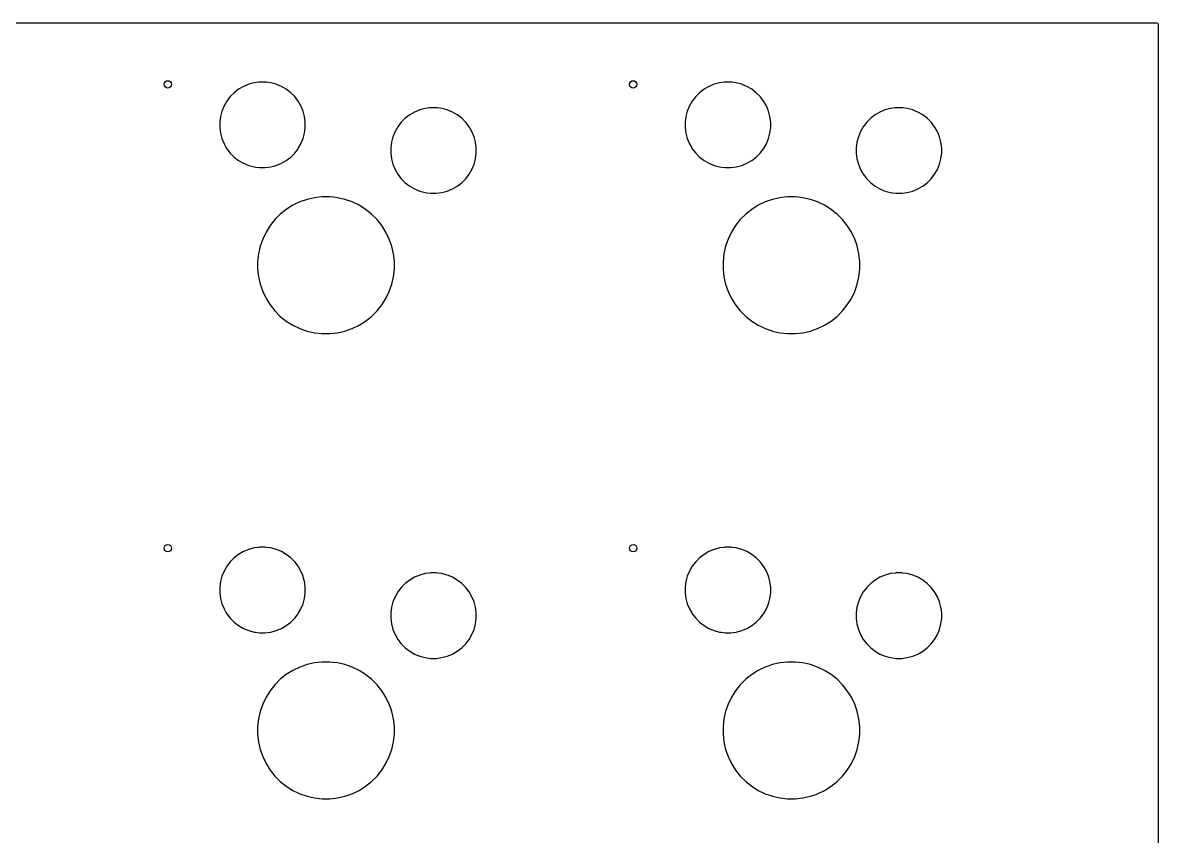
# Model space of a CAD drawing. Extents: x 56.4 to 146.8, y -127.5 to -60.9.
# Drawn here: x 100.28 to 146.76, y -94.19 to -60.86 of the extents above; entities that cross this region are included whole.
import ezdxf

# ---------------------------------------------------------------- set-up
doc = ezdxf.new("R2010")
doc.units = 0
doc.layers.add('BLACK', color=7, linetype='CONTINUOUS')

msp = doc.modelspace()

# ---------------------------------------------------------------- linework, layer by layer
at = {"layer": 'BLACK', "linetype": 'CONTINUOUS'}
for p, q in [((56.433969, -60.864969), (146.685969, -60.864969)), ((146.685969, -60.864969), (146.738295, -60.886643)), ((146.738295, -60.886643), (146.759969, -60.938969)), ((146.759969, -60.938969), (146.759969, -121.190969)), ((109.120357, -63.591357), (108.938303, -63.731054)), ((109.319081, -63.476624), (109.120357, -63.591357)), ((109.319083, -63.476623), (109.319081, -63.476624)), ((109.531084, -63.38881), (109.319083, -63.476623)), ((109.75273, -63.32942), (109.531084, -63.38881)), ((109.937293, -63.305122), (109.75273, -63.32942)), ((109.980235, -63.299469), (109.937293, -63.305122)), ((110.209703, -63.299469), (109.980235, -63.299469)), ((110.257119, -63.305711), (110.209703, -63.299469)), ((110.437207, -63.32942), (110.257119, -63.305711)), ((110.658853, -63.38881), (110.437206, -63.32942)), ((110.437206, -63.32942), (110.437207, -63.32942)), ((110.658854, -63.38881), (110.658853, -63.38881)), ((110.658856, -63.388811), (110.658854, -63.38881)), ((110.710294, -63.410117), (110.658856, -63.388811)), ((110.870854, -63.476623), (110.710294, -63.410117)), ((110.870856, -63.476624), (110.870854, -63.476623)), ((111.06958, -63.591357), (110.870856, -63.476624)), ((111.069582, -63.591358), (111.06958, -63.591357)), ((111.25163, -63.73105), (111.069581, -63.591358)), ((111.069581, -63.591358), (111.069582, -63.591358)), ((128.170357, -63.591357), (127.988303, -63.731054)), ((128.369081, -63.476624), (128.170357, -63.591357)), ((128.369083, -63.476623), (128.369081, -63.476624)), ((128.581084, -63.38881), (128.369083, -63.476623)), ((128.80273, -63.32942), (128.581084, -63.38881)), ((128.987293, -63.305122), (128.80273, -63.32942)), ((129.030235, -63.299469), (128.987293, -63.305122)), ((129.259703, -63.299469), (129.030235, -63.299469)), ((129.307119, -63.305711), (129.259703, -63.299469)), ((129.487207, -63.32942), (129.307119, -63.305711)), ((129.708853, -63.38881), (129.487206, -63.32942)), ((129.487206, -63.32942), (129.487207, -63.32942)), ((129.708854, -63.38881), (129.708853, -63.38881)), ((129.708856, -63.388811), (129.708854, -63.38881)), ((129.760294, -63.410117), (129.708856, -63.388811)), ((129.920854, -63.476623), (129.760294, -63.410117)), ((129.920856, -63.476624), (129.920854, -63.476623)), ((130.11958, -63.591357), (129.920856, -63.476624)), ((130.119582, -63.591358), (130.11958, -63.591357)), ((130.30163, -63.73105), (130.119581, -63.591358)), ((130.119581, -63.591358), (130.119582, -63.591358)), ((108.636357, -64.075357), (108.521624, -64.274081)), ((108.776054, -63.893303), (108.636357, -64.075357)), ((108.938303, -63.731054), (108.776054, -63.893303)), ((111.413888, -63.893308), (111.25163, -63.73105)), ((111.55358, -64.075357), (111.413888, -63.893308)), ((111.668313, -64.274081), (111.55358, -64.075357)), ((127.686357, -64.075357), (127.571624, -64.274081)), ((127.826054, -63.893303), (127.686357, -64.075357)), ((127.988303, -63.731054), (127.826054, -63.893303)), ((130.463888, -63.893308), (130.30163, -63.73105)), ((130.60358, -64.075357), (130.463888, -63.893308)), ((130.718313, -64.274081), (130.60358, -64.075357)), ((108.43381, -64.486084), (108.37442, -64.70773)), ((108.521623, -64.274083), (108.43381, -64.486084)), ((108.521624, -64.274081), (108.521623, -64.274083)), ((111.756127, -64.486082), (111.668313, -64.274081)), ((111.815517, -64.707731), (111.756127, -64.486082)), ((116.319081, -64.526624), (116.120357, -64.641357)), ((116.319083, -64.526623), (116.319081, -64.526624)), ((116.531084, -64.43881), (116.319083, -64.526623)), ((116.75273, -64.37942), (116.531084, -64.43881)), ((116.937293, -64.355122), (116.75273, -64.37942)), ((116.980235, -64.349469), (116.937293, -64.355122)), ((117.209703, -64.349469), (116.980235, -64.349469)), ((117.257119, -64.355711), (117.209703, -64.349469)), ((117.437207, -64.37942), (117.257119, -64.355711)), ((117.658853, -64.43881), (117.437206, -64.37942)), ((117.437206, -64.37942), (117.437207, -64.37942)), ((117.658854, -64.43881), (117.658853, -64.43881)), ((117.658856, -64.438811), (117.658854, -64.43881)), ((117.710294, -64.460117), (117.658856, -64.438811)), ((117.870854, -64.526623), (117.710294, -64.460117)), ((117.870856, -64.526624), (117.870854, -64.526623)), ((118.06958, -64.641357), (117.870856, -64.526624)), ((127.48381, -64.486084), (127.42442, -64.70773)), ((127.571623, -64.274083), (127.48381, -64.486084)), ((127.571624, -64.274081), (127.571623, -64.274083)), ((130.806127, -64.486082), (130.718313, -64.274081)), ((130.865517, -64.707731), (130.806127, -64.486082)), ((135.369081, -64.526624), (135.170357, -64.641357)), ((135.369083, -64.526623), (135.369081, -64.526624)), ((135.581084, -64.43881), (135.369083, -64.526623)), ((135.80273, -64.37942), (135.581084, -64.43881)), ((135.987293, -64.355122), (135.80273, -64.37942)), ((136.030235, -64.349469), (135.987293, -64.355122)), ((136.259703, -64.349469), (136.030235, -64.349469)), ((136.307119, -64.355711), (136.259703, -64.349469)), ((136.487207, -64.37942), (136.307119, -64.355711)), ((136.708853, -64.43881), (136.487206, -64.37942)), ((136.487206, -64.37942), (136.487207, -64.37942)), ((136.708854, -64.43881), (136.708853, -64.43881)), ((136.708856, -64.438811), (136.708854, -64.43881)), ((136.760294, -64.460117), (136.708856, -64.438811)), ((136.920854, -64.526623), (136.760294, -64.460117)), ((136.920856, -64.526624), (136.920854, -64.526623)), ((137.11958, -64.641357), (136.920856, -64.526624)), ((108.37442, -64.70773), (108.344469, -64.935236)), ((108.344469, -64.935236), (108.344469, -65.164701)), ((111.845469, -64.935235), (111.815517, -64.707731)), ((111.845469, -65.164703), (111.845469, -64.935235)), ((115.776054, -64.943303), (115.636357, -65.125357)), ((115.938303, -64.781054), (115.776054, -64.943303)), ((116.120357, -64.641357), (115.938303, -64.781054)), ((118.069582, -64.641358), (118.06958, -64.641357)), ((118.25163, -64.78105), (118.069581, -64.641358)), ((118.069581, -64.641358), (118.069582, -64.641358)), ((118.405816, -64.935236), (118.25163, -64.78105)), ((118.413888, -64.943308), (118.405816, -64.935236)), ((118.55358, -65.125357), (118.413888, -64.943308)), ((127.42442, -64.70773), (127.394469, -64.935236)), ((127.394469, -64.935236), (127.394469, -65.164701)), ((130.895469, -64.935235), (130.865517, -64.707731)), ((130.895469, -65.164703), (130.895469, -64.935235)), ((134.826054, -64.943303), (134.686357, -65.125357)), ((134.988303, -64.781054), (134.826054, -64.943303)), ((135.170357, -64.641357), (134.988303, -64.781054)), ((137.119582, -64.641358), (137.11958, -64.641357)), ((137.30163, -64.78105), (137.119581, -64.641358)), ((137.119581, -64.641358), (137.119582, -64.641358)), ((137.463888, -64.943308), (137.30163, -64.78105)), ((137.60358, -65.125357), (137.463888, -64.943308)), ((108.344469, -65.164701), (108.37442, -65.392207)), ((108.37442, -65.392207), (108.43381, -65.613853)), ((111.756127, -65.613856), (111.815517, -65.392207)), ((111.815517, -65.392207), (111.845469, -65.164703)), ((115.521623, -65.324083), (115.43381, -65.536084)), ((115.521624, -65.324081), (115.521623, -65.324083)), ((115.636357, -65.125357), (115.521624, -65.324081)), ((118.668313, -65.324081), (118.55358, -65.125357)), ((118.756127, -65.536082), (118.668313, -65.324081)), ((127.394469, -65.164701), (127.42442, -65.392207)), ((127.42442, -65.392207), (127.48381, -65.613853)), ((130.806127, -65.613856), (130.865517, -65.392207)), ((130.865517, -65.392207), (130.895469, -65.164703)), ((134.571623, -65.324083), (134.48381, -65.536084)), ((134.571624, -65.324081), (134.571623, -65.324083)), ((134.686357, -65.125357), (134.571624, -65.324081)), ((137.718313, -65.324081), (137.60358, -65.125357)), ((137.806127, -65.536082), (137.718313, -65.324081)), ((108.43381, -65.613853), (108.521623, -65.825854)), ((108.521623, -65.825854), (108.521624, -65.825856)), ((108.521624, -65.825856), (108.613642, -65.985235)), ((108.613642, -65.985235), (108.636358, -66.024581)), ((111.55358, -66.024581), (111.576296, -65.985236)), ((111.576296, -65.985236), (111.668313, -65.825857)), ((111.668313, -65.825857), (111.756127, -65.613856)), ((115.37442, -65.75773), (115.344469, -65.985236)), ((115.344469, -65.985236), (115.344469, -66.214701)), ((115.43381, -65.536084), (115.37442, -65.75773)), ((118.815517, -65.757731), (118.756127, -65.536082)), ((118.845469, -65.985235), (118.815517, -65.757731)), ((118.845469, -66.214703), (118.845469, -65.985235)), ((127.48381, -65.613853), (127.571623, -65.825854)), ((127.571623, -65.825854), (127.571624, -65.825856)), ((127.571624, -65.825856), (127.663642, -65.985235)), ((127.663642, -65.985235), (127.686358, -66.024581)), ((130.60358, -66.024581), (130.626296, -65.985236)), ((130.626296, -65.985236), (130.718313, -65.825857)), ((130.718313, -65.825857), (130.806127, -65.613856)), ((134.42442, -65.75773), (134.394469, -65.985236)), ((134.394469, -65.985236), (134.394469, -66.214701)), ((134.48381, -65.536084), (134.42442, -65.75773)), ((137.865517, -65.757731), (137.806127, -65.536082)), ((137.895469, -65.985235), (137.865517, -65.757731)), ((137.895469, -66.214703), (137.895469, -65.985235)), ((108.636358, -66.024581), (108.77605, -66.20663)), ((108.77605, -66.20663), (108.938308, -66.368888)), ((108.938308, -66.368888), (109.120357, -66.50858)), ((111.069581, -66.50858), (111.25163, -66.368888)), ((111.25163, -66.368888), (111.413888, -66.20663)), ((111.413888, -66.20663), (111.55358, -66.024581)), ((115.344469, -66.214701), (115.37442, -66.442207)), ((115.37442, -66.442207), (115.43381, -66.663853)), ((118.756127, -66.663856), (118.815517, -66.442207)), ((118.815517, -66.442207), (118.845469, -66.214703)), ((127.686358, -66.024581), (127.82605, -66.20663)), ((127.82605, -66.20663), (127.988308, -66.368888)), ((127.988308, -66.368888), (128.170357, -66.50858)), ((130.119581, -66.50858), (130.30163, -66.368888)), ((130.30163, -66.368888), (130.463888, -66.20663)), ((130.463888, -66.20663), (130.60358, -66.024581)), ((134.394469, -66.214701), (134.42442, -66.442207)), ((134.42442, -66.442207), (134.48381, -66.663853)), ((137.806127, -66.663856), (137.865517, -66.442207)), ((137.865517, -66.442207), (137.895469, -66.214703)), ((109.120357, -66.50858), (109.319081, -66.623313)), ((109.319081, -66.623313), (109.531082, -66.711127)), ((109.531082, -66.711127), (109.752731, -66.770517)), ((109.752731, -66.770517), (109.75273, -66.770517)), ((109.75273, -66.770517), (109.828565, -66.780501)), ((109.828565, -66.780501), (109.980235, -66.800469)), ((109.980235, -66.800469), (109.980237, -66.800469)), ((109.980237, -66.800469), (110.209701, -66.800469)), ((110.209701, -66.800469), (110.209703, -66.800469)), ((110.209703, -66.800469), (110.437207, -66.770517)), ((110.437207, -66.770517), (110.658856, -66.711127)), ((110.658856, -66.711127), (110.870857, -66.623313)), ((110.870857, -66.623313), (111.069581, -66.50858)), ((115.43381, -66.663853), (115.521623, -66.875854)), ((115.521623, -66.875854), (115.521624, -66.875856)), ((115.521624, -66.875856), (115.521625, -66.875857)), ((115.521625, -66.875857), (115.636358, -67.074581)), ((118.55358, -67.074581), (118.668313, -66.875857)), ((118.668313, -66.875857), (118.756127, -66.663856)), ((128.170357, -66.50858), (128.369081, -66.623313)), ((128.369081, -66.623313), (128.581082, -66.711127)), ((128.581082, -66.711127), (128.802731, -66.770517)), ((128.802731, -66.770517), (128.80273, -66.770517)), ((128.80273, -66.770517), (128.878565, -66.780501)), ((128.878565, -66.780501), (129.030235, -66.800469)), ((129.030235, -66.800469), (129.030237, -66.800469)), ((129.030237, -66.800469), (129.259701, -66.800469)), ((129.259701, -66.800469), (129.259703, -66.800469)), ((129.259703, -66.800469), (129.487207, -66.770517)), ((129.487207, -66.770517), (129.708856, -66.711127)), ((129.708856, -66.711127), (129.920857, -66.623313)), ((129.920857, -66.623313), (130.119581, -66.50858)), ((134.48381, -66.663853), (134.571623, -66.875854)), ((134.571623, -66.875854), (134.571624, -66.875856)), ((134.571624, -66.875856), (134.571625, -66.875857)), ((134.571625, -66.875857), (134.686358, -67.074581)), ((137.60358, -67.074581), (137.718313, -66.875857)), ((137.718313, -66.875857), (137.806127, -66.663856)), ((115.636358, -67.074581), (115.77605, -67.25663)), ((115.77605, -67.25663), (115.938308, -67.418888)), ((118.25163, -67.418888), (118.413888, -67.25663)), ((118.413888, -67.25663), (118.55358, -67.074581)), ((134.686358, -67.074581), (134.82605, -67.25663)), ((134.82605, -67.25663), (134.988308, -67.418888)), ((137.30163, -67.418888), (137.463888, -67.25663)), ((137.463888, -67.25663), (137.60358, -67.074581)), ((115.938308, -67.418888), (116.120357, -67.55858)), ((116.120357, -67.55858), (116.319081, -67.673313)), ((116.319081, -67.673313), (116.531082, -67.761127)), ((116.531082, -67.761127), (116.752731, -67.820517)), ((116.752731, -67.820517), (116.75273, -67.820517)), ((116.75273, -67.820517), (116.828565, -67.830501)), ((116.828565, -67.830501), (116.980235, -67.850469)), ((116.980235, -67.850469), (116.980237, -67.850469)), ((116.980237, -67.850469), (117.209701, -67.850469)), ((117.209701, -67.850469), (117.209703, -67.850469)), ((117.209703, -67.850469), (117.437207, -67.820517)), ((117.437207, -67.820517), (117.658856, -67.761127)), ((117.658856, -67.761127), (117.870857, -67.673313)), ((117.870857, -67.673313), (118.069581, -67.55858)), ((118.069581, -67.55858), (118.25163, -67.418888)), ((134.988308, -67.418888), (135.170357, -67.55858)), ((135.170357, -67.55858), (135.369081, -67.673313)), ((135.369081, -67.673313), (135.581082, -67.761127)), ((135.581082, -67.761127), (135.802731, -67.820517)), ((135.802731, -67.820517), (135.80273, -67.820517)), ((135.80273, -67.820517), (135.878565, -67.830501)), ((135.878565, -67.830501), (136.030235, -67.850469)), ((136.030235, -67.850469), (136.030237, -67.850469)), ((136.030237, -67.850469), (136.259701, -67.850469)), ((136.259701, -67.850469), (136.259703, -67.850469)), ((136.259703, -67.850469), (136.487207, -67.820517)), ((136.487207, -67.820517), (136.708856, -67.761127)), ((136.708856, -67.761127), (136.920857, -67.673313)), ((136.920857, -67.673313), (137.119581, -67.55858)), ((137.119581, -67.55858), (137.30163, -67.418888)), ((111.621581, -68.208563), (111.338181, -68.345042)), ((111.918455, -68.104684), (111.621581, -68.208563)), ((111.918477, -68.104677), (111.918455, -68.104684)), ((112.225124, -68.034687), (111.918477, -68.104677)), ((112.225125, -68.034687), (112.225124, -68.034687)), ((112.401959, -68.014763), (112.225125, -68.034687)), ((112.537696, -67.999469), (112.401959, -68.014763)), ((112.852242, -67.999469), (112.537696, -67.999469)), ((112.987979, -68.014763), (112.852242, -67.999469)), ((113.164813, -68.034687), (112.987979, -68.014763)), ((113.47146, -68.104677), (113.164813, -68.034687)), ((113.471482, -68.104684), (113.47146, -68.104677)), ((113.768356, -68.208563), (113.471482, -68.104684)), ((114.051756, -68.345042), (113.768356, -68.208563)), ((130.671581, -68.208563), (130.388181, -68.345042)), ((130.968455, -68.104684), (130.671581, -68.208563)), ((130.968477, -68.104677), (130.968455, -68.104684)), ((131.275124, -68.034687), (130.968477, -68.104677)), ((131.275125, -68.034687), (131.275124, -68.034687)), ((131.451959, -68.014763), (131.275125, -68.034687)), ((131.587696, -67.999469), (131.451959, -68.014763)), ((131.902242, -67.999469), (131.587696, -67.999469)), ((132.037979, -68.014763), (131.902242, -67.999469)), ((132.214813, -68.034687), (132.037979, -68.014763)), ((132.52146, -68.104677), (132.214813, -68.034687)), ((132.521482, -68.104684), (132.52146, -68.104677)), ((132.818356, -68.208563), (132.521482, -68.104684)), ((133.101756, -68.345042), (132.818356, -68.208563)), ((110.825925, -68.708507), (110.603507, -68.930925)), ((111.071845, -68.512392), (110.825925, -68.708507)), ((111.338181, -68.345042), (111.071845, -68.512392)), ((114.318092, -68.512392), (114.051756, -68.345042)), ((114.475418, -68.637856), (114.318092, -68.512392)), ((114.564013, -68.708508), (114.475418, -68.637856)), ((114.78643, -68.930925), (114.564013, -68.708508)), ((129.875925, -68.708507), (129.653507, -68.930925)), ((130.121845, -68.512392), (129.875925, -68.708507)), ((130.388181, -68.345042), (130.121845, -68.512392)), ((133.368092, -68.512392), (133.101756, -68.345042)), ((133.525418, -68.637856), (133.368092, -68.512392)), ((133.614013, -68.708508), (133.525418, -68.637856)), ((133.83643, -68.930925), (133.614013, -68.708508)), ((110.407392, -69.176845), (110.240042, -69.443181)), ((110.603507, -68.930925), (110.407392, -69.176845)), ((114.982546, -69.176846), (114.78643, -68.930925)), ((115.149895, -69.44318), (114.982546, -69.176846)), ((129.457392, -69.176845), (129.290042, -69.443181)), ((129.653507, -68.930925), (129.457392, -69.176845)), ((134.032546, -69.176846), (133.83643, -68.930925)), ((134.199895, -69.44318), (134.032546, -69.176846)), ((110.240042, -69.443181), (110.103563, -69.726581)), ((115.149895, -69.443181), (115.149895, -69.44318)), ((115.286374, -69.726581), (115.149895, -69.443181)), ((129.290042, -69.443181), (129.153563, -69.726581)), ((134.199895, -69.443181), (134.199895, -69.44318)), ((134.336374, -69.726581), (134.199895, -69.443181)), ((109.999677, -70.023477), (109.929687, -70.330124)), ((109.999684, -70.023455), (109.999677, -70.023477)), ((110.103563, -69.726581), (109.999684, -70.023455)), ((115.379756, -69.993457), (115.286374, -69.726581)), ((115.390258, -70.023469), (115.379756, -69.993457)), ((115.460251, -70.330129), (115.390258, -70.023469)), ((129.049677, -70.023477), (128.979687, -70.330124)), ((129.049684, -70.023455), (129.049677, -70.023477)), ((129.153563, -69.726581), (129.049684, -70.023455)), ((134.429756, -69.993457), (134.336374, -69.726581)), ((134.440258, -70.023469), (134.429756, -69.993457)), ((134.510251, -70.330129), (134.440258, -70.023469)), ((109.929687, -70.330125), (109.894469, -70.642699)), ((109.894469, -70.642699), (109.894469, -70.957238)), ((109.929687, -70.330124), (109.929687, -70.330125)), ((115.495469, -70.642696), (115.460251, -70.330129)), ((115.495469, -70.642699), (115.495469, -70.642696)), ((115.495469, -70.957242), (115.495469, -70.642699)), ((128.979687, -70.330125), (128.944469, -70.642699)), ((128.944469, -70.642699), (128.944469, -70.957238)), ((128.979687, -70.330124), (128.979687, -70.330125)), ((134.545469, -70.642696), (134.510251, -70.330129)), ((134.545469, -70.957242), (134.545469, -70.642696)), ((109.894469, -70.957238), (109.929687, -71.269812)), ((115.460251, -71.269809), (115.495469, -70.957242)), ((128.944469, -70.957238), (128.979687, -71.269812)), ((134.510251, -71.269809), (134.545469, -70.957242)), ((109.929687, -71.269812), (109.929687, -71.269813)), ((109.929687, -71.269813), (109.999677, -71.57646)), ((115.390258, -71.576469), (115.460251, -71.269809)), ((128.979687, -71.269812), (128.979687, -71.269813)), ((128.979687, -71.269813), (129.049677, -71.57646)), ((134.440258, -71.576469), (134.510251, -71.269809)), ((109.999677, -71.57646), (109.999684, -71.576482)), ((109.999684, -71.576482), (110.103563, -71.873356)), ((110.103563, -71.873356), (110.240042, -72.156756)), ((115.149895, -72.156758), (115.286371, -71.873363)), ((115.286371, -71.87336), (115.286374, -71.873356)), ((115.286371, -71.873363), (115.286371, -71.87336)), ((115.286374, -71.873356), (115.390253, -71.576482)), ((115.390253, -71.576482), (115.390258, -71.576469)), ((129.049677, -71.57646), (129.049684, -71.576482)), ((129.049684, -71.576482), (129.153563, -71.873356)), ((129.153563, -71.873356), (129.290042, -72.156756)), ((134.199895, -72.156758), (134.336371, -71.873363)), ((134.336371, -71.87336), (134.336374, -71.873356)), ((134.336371, -71.873363), (134.336371, -71.87336)), ((134.336374, -71.873356), (134.440253, -71.576482)), ((134.440253, -71.576482), (134.440258, -71.576469)), ((110.240042, -72.156756), (110.240043, -72.156758)), ((110.240043, -72.156758), (110.407392, -72.423092)), ((110.407392, -72.423092), (110.603508, -72.669013)), ((114.78643, -72.669013), (114.982546, -72.423092)), ((114.982546, -72.423092), (115.149895, -72.156758)), ((129.290042, -72.156756), (129.290043, -72.156758)), ((129.290043, -72.156758), (129.457392, -72.423092)), ((129.457392, -72.423092), (129.653508, -72.669013)), ((133.83643, -72.669013), (134.032546, -72.423092)), ((134.032546, -72.423092), (134.199895, -72.156758)), ((110.603508, -72.669013), (110.825925, -72.89143)), ((110.825925, -72.89143), (111.071846, -73.087546)), ((114.318092, -73.087546), (114.564013, -72.89143)), ((114.564013, -72.89143), (114.78643, -72.669013)), ((129.653508, -72.669013), (129.875925, -72.89143)), ((129.875925, -72.89143), (130.121846, -73.087546)), ((133.368092, -73.087546), (133.614013, -72.89143)), ((133.614013, -72.89143), (133.83643, -72.669013)), ((111.071846, -73.087546), (111.33818, -73.254895)), ((111.33818, -73.254895), (111.56867, -73.365893)), ((111.56867, -73.365893), (111.621581, -73.391374)), ((111.621581, -73.391374), (111.888457, -73.484756)), ((113.605178, -73.448471), (113.768356, -73.391374)), ((113.768356, -73.391374), (113.76836, -73.391371)), ((113.76836, -73.391371), (113.768363, -73.391371)), ((113.768363, -73.391371), (114.051758, -73.254895)), ((114.051758, -73.254895), (114.318092, -73.087546)), ((130.121846, -73.087546), (130.38818, -73.254895)), ((130.38818, -73.254895), (130.61867, -73.365893)), ((130.61867, -73.365893), (130.671581, -73.391374)), ((130.671581, -73.391374), (130.938457, -73.484756)), ((132.655178, -73.448471), (132.818356, -73.391374)), ((132.818356, -73.391374), (132.81836, -73.391371)), ((132.81836, -73.391371), (132.818363, -73.391371)), ((132.818363, -73.391371), (133.101758, -73.254895)), ((133.101758, -73.254895), (133.368092, -73.087546)), ((111.888457, -73.484756), (111.918469, -73.495258)), ((111.918469, -73.495258), (111.918475, -73.495259)), ((111.918475, -73.495259), (111.918477, -73.49526)), ((111.918477, -73.49526), (112.225124, -73.56525)), ((112.225124, -73.56525), (112.225125, -73.56525)), ((112.225125, -73.56525), (112.225129, -73.565251)), ((112.225129, -73.565251), (112.537696, -73.600469)), ((112.537696, -73.600469), (112.5377, -73.600469)), ((112.5377, -73.600469), (112.852238, -73.600469)), ((112.852238, -73.600469), (112.852242, -73.600469)), ((112.852242, -73.600469), (113.164809, -73.565251)), ((113.164809, -73.565251), (113.471469, -73.495258)), ((113.471469, -73.495258), (113.605178, -73.448471)), ((130.938457, -73.484756), (130.968469, -73.495258)), ((130.968469, -73.495258), (130.968475, -73.495259)), ((130.968475, -73.495259), (130.968477, -73.49526)), ((130.968477, -73.49526), (131.275124, -73.56525)), ((131.275124, -73.56525), (131.275125, -73.56525)), ((131.275125, -73.56525), (131.275129, -73.565251)), ((131.275129, -73.565251), (131.587696, -73.600469)), ((131.587696, -73.600469), (131.5877, -73.600469)), ((131.5877, -73.600469), (131.902238, -73.600469)), ((131.902238, -73.600469), (131.902242, -73.600469)), ((131.902242, -73.600469), (132.214809, -73.565251)), ((132.214809, -73.565251), (132.521469, -73.495258)), ((132.521469, -73.495258), (132.655178, -73.448471)), ((109.120357, -82.641357), (108.938303, -82.781054)), ((109.319081, -82.526624), (109.120357, -82.641357)), ((109.319083, -82.526623), (109.319081, -82.526624)), ((109.531084, -82.43881), (109.319083, -82.526623)), ((109.75273, -82.37942), (109.531084, -82.43881)), ((109.937293, -82.355122), (109.75273, -82.37942)), ((109.980235, -82.349469), (109.937293, -82.355122)), ((110.209703, -82.349469), (109.980235, -82.349469)), ((110.257119, -82.355711), (110.209703, -82.349469)), ((110.437207, -82.37942), (110.257119, -82.355711)), ((110.658853, -82.43881), (110.437206, -82.37942)), ((110.437206, -82.37942), (110.437207, -82.37942)), ((110.658854, -82.43881), (110.658853, -82.43881)), ((110.658856, -82.438811), (110.658854, -82.43881)), ((110.710294, -82.460117), (110.658856, -82.438811)), ((110.870854, -82.526623), (110.710294, -82.460117)), ((110.870856, -82.526624), (110.870854, -82.526623)), ((111.06958, -82.641357), (110.870856, -82.526624)), ((111.069582, -82.641358), (111.06958, -82.641357)), ((111.25163, -82.78105), (111.069581, -82.641358)), ((111.069581, -82.641358), (111.069582, -82.641358)), ((128.170357, -82.641357), (127.988303, -82.781054)), ((128.369081, -82.526624), (128.170357, -82.641357)), ((128.369083, -82.526623), (128.369081, -82.526624)), ((128.581084, -82.43881), (128.369083, -82.526623)), ((128.80273, -82.37942), (128.581084, -82.43881)), ((128.987293, -82.355122), (128.80273, -82.37942)), ((129.030235, -82.349469), (128.987293, -82.355122)), ((129.259703, -82.349469), (129.030235, -82.349469)), ((129.307119, -82.355711), (129.259703, -82.349469)), ((129.487207, -82.37942), (129.307119, -82.355711)), ((129.708853, -82.43881), (129.487206, -82.37942)), ((129.487206, -82.37942), (129.487207, -82.37942)), ((129.708854, -82.43881), (129.708853, -82.43881)), ((129.708856, -82.438811), (129.708854, -82.43881)), ((129.760294, -82.460117), (129.708856, -82.438811)), ((129.920854, -82.526623), (129.760294, -82.460117)), ((129.920856, -82.526624), (129.920854, -82.526623)), ((130.11958, -82.641357), (129.920856, -82.526624)), ((130.119582, -82.641358), (130.11958, -82.641357)), ((130.30163, -82.78105), (130.119581, -82.641358)), ((130.119581, -82.641358), (130.119582, -82.641358)), ((108.636357, -83.125357), (108.521624, -83.324081)), ((108.776054, -82.943303), (108.636357, -83.125357)), ((108.938303, -82.781054), (108.776054, -82.943303)), ((111.413888, -82.943308), (111.25163, -82.78105)), ((111.55358, -83.125357), (111.413888, -82.943308)), ((111.668313, -83.324081), (111.55358, -83.125357)), ((127.686357, -83.125357), (127.571624, -83.324081)), ((127.826054, -82.943303), (127.686357, -83.125357)), ((127.988303, -82.781054), (127.826054, -82.943303)), ((130.463888, -82.943308), (130.30163, -82.78105)), ((130.60358, -83.125357), (130.463888, -82.943308)), ((130.718313, -83.324081), (130.60358, -83.125357)), ((108.43381, -83.536084), (108.37442, -83.75773)), ((108.521623, -83.324083), (108.43381, -83.536084)), ((108.521624, -83.324081), (108.521623, -83.324083)), ((111.756127, -83.536082), (111.668313, -83.324081)), ((111.76699, -83.576624), (111.756127, -83.536082)), ((111.815517, -83.75773), (111.76699, -83.576624)), ((116.319081, -83.576624), (116.120357, -83.691357)), ((116.319083, -83.576623), (116.319081, -83.576624)), ((116.531084, -83.48881), (116.319083, -83.576623)), ((116.75273, -83.42942), (116.531084, -83.48881)), ((116.937293, -83.405122), (116.75273, -83.42942)), ((116.980235, -83.399469), (116.937293, -83.405122)), ((117.209703, -83.399469), (116.980235, -83.399469)), ((117.257119, -83.405711), (117.209703, -83.399469)), ((117.437207, -83.42942), (117.257119, -83.405711)), ((117.658853, -83.48881), (117.437206, -83.42942)), ((117.437206, -83.42942), (117.437207, -83.42942)), ((117.658854, -83.48881), (117.658853, -83.48881)), ((117.658856, -83.488811), (117.658854, -83.48881)), ((117.710294, -83.510117), (117.658856, -83.488811)), ((117.870854, -83.576623), (117.710294, -83.510117)), ((117.870856, -83.576624), (117.870854, -83.576623)), ((118.06958, -83.691357), (117.870856, -83.576624)), ((127.48381, -83.536084), (127.42442, -83.75773)), ((127.571623, -83.324083), (127.48381, -83.536084)), ((127.571624, -83.324081), (127.571623, -83.324083)), ((130.806127, -83.536082), (130.718313, -83.324081)), ((130.81699, -83.576624), (130.806127, -83.536082)), ((130.865517, -83.75773), (130.81699, -83.576624)), ((135.369081, -83.576624), (135.170357, -83.691357)), ((135.369083, -83.576623), (135.369081, -83.576624)), ((135.581084, -83.48881), (135.369083, -83.576623)), ((135.80273, -83.42942), (135.581084, -83.48881)), ((135.987293, -83.405122), (135.80273, -83.42942)), ((136.030235, -83.399469), (135.987293, -83.405122)), ((136.259703, -83.399469), (136.030235, -83.399469)), ((136.307119, -83.405711), (136.259703, -83.399469)), ((136.487207, -83.42942), (136.307119, -83.405711)), ((136.708853, -83.48881), (136.487206, -83.42942)), ((136.487206, -83.42942), (136.487207, -83.42942)), ((136.708854, -83.48881), (136.708853, -83.48881)), ((136.708856, -83.488811), (136.708854, -83.48881)), ((136.760294, -83.510117), (136.708856, -83.488811)), ((136.920854, -83.576623), (136.760294, -83.510117)), ((136.920856, -83.576624), (136.920854, -83.576623)), ((137.11958, -83.691357), (136.920856, -83.576624)), ((108.37442, -83.75773), (108.344469, -83.985236)), ((108.344469, -83.985236), (108.344469, -84.214701)), ((111.82517, -83.83105), (111.815517, -83.75773)), ((111.845469, -83.985235), (111.82517, -83.83105)), ((111.845469, -84.214703), (111.845469, -83.985235)), ((115.776054, -83.993303), (115.636357, -84.175357)), ((115.938303, -83.831054), (115.776054, -83.993303)), ((116.120357, -83.691357), (115.938303, -83.831054)), ((118.069582, -83.691358), (118.06958, -83.691357)), ((118.25163, -83.83105), (118.069581, -83.691358)), ((118.069581, -83.691358), (118.069582, -83.691358)), ((118.405816, -83.985236), (118.25163, -83.83105)), ((118.413888, -83.993308), (118.405816, -83.985236)), ((118.55358, -84.175357), (118.413888, -83.993308)), ((127.42442, -83.75773), (127.394469, -83.985236)), ((127.394469, -83.985236), (127.394469, -84.214701)), ((130.87517, -83.83105), (130.865517, -83.75773)), ((130.895469, -83.985235), (130.87517, -83.83105)), ((130.895469, -84.214703), (130.895469, -83.985235)), ((134.826054, -83.993303), (134.686357, -84.175357)), ((134.988303, -83.831054), (134.826054, -83.993303)), ((135.170357, -83.691357), (134.988303, -83.831054)), ((137.119582, -83.691358), (137.11958, -83.691357)), ((137.30163, -83.83105), (137.119581, -83.691358)), ((137.119581, -83.691358), (137.119582, -83.691358)), ((137.463888, -83.993308), (137.30163, -83.83105)), ((137.60358, -84.175357), (137.463888, -83.993308)), ((108.344469, -84.214701), (108.37442, -84.442207)), ((108.37442, -84.442207), (108.43381, -84.663853)), ((111.756127, -84.663856), (111.815517, -84.442207)), ((111.815517, -84.442207), (111.845469, -84.214703)), ((115.43381, -84.586084), (115.37442, -84.80773)), ((115.521623, -84.374083), (115.43381, -84.586084)), ((115.521624, -84.374081), (115.521623, -84.374083)), ((115.636357, -84.175357), (115.521624, -84.374081)), ((118.668313, -84.374081), (118.55358, -84.175357)), ((118.756127, -84.586082), (118.668313, -84.374081)), ((118.815517, -84.807731), (118.756127, -84.586082)), ((127.394469, -84.214701), (127.42442, -84.442207)), ((127.42442, -84.442207), (127.48381, -84.663853)), ((130.806127, -84.663856), (130.865517, -84.442207)), ((130.865517, -84.442207), (130.895469, -84.214703)), ((134.48381, -84.586084), (134.42442, -84.80773)), ((134.571623, -84.374083), (134.48381, -84.586084)), ((134.571624, -84.374081), (134.571623, -84.374083)), ((134.686357, -84.175357), (134.571624, -84.374081)), ((137.718313, -84.374081), (137.60358, -84.175357)), ((137.806127, -84.586082), (137.718313, -84.374081)), ((137.865517, -84.807731), (137.806127, -84.586082)), ((108.43381, -84.663853), (108.521623, -84.875854)), ((108.521623, -84.875854), (108.521624, -84.875856)), ((108.521624, -84.875856), (108.613642, -85.035235)), ((108.613642, -85.035235), (108.636358, -85.074581)), ((111.55358, -85.074581), (111.576296, -85.035236)), ((111.576296, -85.035236), (111.668313, -84.875857)), ((111.668313, -84.875857), (111.756127, -84.663856)), ((115.37442, -84.80773), (115.344469, -85.035236)), ((115.344469, -85.035236), (115.344469, -85.264701)), ((118.845469, -85.035235), (118.815517, -84.807731)), ((118.845469, -85.264703), (118.845469, -85.035235)), ((127.48381, -84.663853), (127.571623, -84.875854)), ((127.571623, -84.875854), (127.571624, -84.875856)), ((127.571624, -84.875856), (127.663642, -85.035235)), ((127.663642, -85.035235), (127.686358, -85.074581)), ((130.60358, -85.074581), (130.626296, -85.035236)), ((130.626296, -85.035236), (130.718313, -84.875857)), ((130.718313, -84.875857), (130.806127, -84.663856)), ((134.42442, -84.80773), (134.394469, -85.035236)), ((134.394469, -85.035236), (134.394469, -85.264701)), ((137.895469, -85.035235), (137.865517, -84.807731)), ((137.895469, -85.264703), (137.895469, -85.035235)), ((108.636358, -85.074581), (108.77605, -85.25663)), ((108.77605, -85.25663), (108.938308, -85.418888)), ((108.938308, -85.418888), (109.120357, -85.55858)), ((111.069581, -85.55858), (111.25163, -85.418888)), ((111.25163, -85.418888), (111.413888, -85.25663)), ((111.413888, -85.25663), (111.55358, -85.074581)), ((115.344469, -85.264701), (115.37442, -85.492207)), ((115.37442, -85.492207), (115.43381, -85.713853)), ((118.756127, -85.713856), (118.815517, -85.492207)), ((118.815517, -85.492207), (118.845469, -85.264703)), ((127.686358, -85.074581), (127.82605, -85.25663)), ((127.82605, -85.25663), (127.988308, -85.418888)), ((127.988308, -85.418888), (128.170357, -85.55858)), ((130.119581, -85.55858), (130.30163, -85.418888)), ((130.30163, -85.418888), (130.463888, -85.25663)), ((130.463888, -85.25663), (130.60358, -85.074581)), ((134.394469, -85.264701), (134.42442, -85.492207)), ((134.42442, -85.492207), (134.48381, -85.713853)), ((137.806127, -85.713856), (137.865517, -85.492207)), ((137.865517, -85.492207), (137.895469, -85.264703)), ((109.120357, -85.55858), (109.319081, -85.673313)), ((109.319081, -85.673313), (109.531082, -85.761127)), ((109.531082, -85.761127), (109.752731, -85.820517)), ((109.752731, -85.820517), (109.75273, -85.820517)), ((109.75273, -85.820517), (109.828565, -85.830501)), ((109.828565, -85.830501), (109.980235, -85.850469)), ((109.980235, -85.850469), (109.980237, -85.850469)), ((109.980237, -85.850469), (110.209701, -85.850469)), ((110.209701, -85.850469), (110.209703, -85.850469)), ((110.209703, -85.850469), (110.437207, -85.820517)), ((110.437207, -85.820517), (110.658856, -85.761127)), ((110.658856, -85.761127), (110.870857, -85.673313)), ((110.870857, -85.673313), (111.069581, -85.55858)), ((115.43381, -85.713853), (115.521623, -85.925854)), ((115.521623, -85.925854), (115.521624, -85.925856)), ((115.521624, -85.925856), (115.521625, -85.925857)), ((115.521625, -85.925857), (115.636358, -86.124581)), ((118.55358, -86.124581), (118.668313, -85.925857)), ((118.668313, -85.925857), (118.756127, -85.713856)), ((128.170357, -85.55858), (128.369081, -85.673313)), ((128.369081, -85.673313), (128.581082, -85.761127)), ((128.581082, -85.761127), (128.802731, -85.820517)), ((128.802731, -85.820517), (128.80273, -85.820517)), ((128.80273, -85.820517), (128.878565, -85.830501)), ((128.878565, -85.830501), (129.030235, -85.850469)), ((129.030235, -85.850469), (129.030237, -85.850469)), ((129.030237, -85.850469), (129.259701, -85.850469)), ((129.259701, -85.850469), (129.259703, -85.850469)), ((129.259703, -85.850469), (129.487207, -85.820517)), ((129.487207, -85.820517), (129.708856, -85.761127)), ((129.708856, -85.761127), (129.920857, -85.673313)), ((129.920857, -85.673313), (130.119581, -85.55858)), ((134.48381, -85.713853), (134.571623, -85.925854)), ((134.571623, -85.925854), (134.571624, -85.925856)), ((134.571624, -85.925856), (134.571625, -85.925857)), ((134.571625, -85.925857), (134.686358, -86.124581)), ((137.60358, -86.124581), (137.718313, -85.925857)), ((137.718313, -85.925857), (137.806127, -85.713856)), ((115.636358, -86.124581), (115.77605, -86.30663)), ((115.77605, -86.30663), (115.938308, -86.468888)), ((118.25163, -86.468888), (118.413888, -86.30663)), ((118.413888, -86.30663), (118.55358, -86.124581)), ((134.686358, -86.124581), (134.82605, -86.30663)), ((134.82605, -86.30663), (134.988308, -86.468888)), ((137.30163, -86.468888), (137.463888, -86.30663)), ((137.463888, -86.30663), (137.60358, -86.124581)), ((115.938308, -86.468888), (116.120357, -86.60858)), ((116.120357, -86.60858), (116.319081, -86.723313)), ((116.319081, -86.723313), (116.531082, -86.811127)), ((116.531082, -86.811127), (116.752731, -86.870517)), ((116.752731, -86.870517), (116.75273, -86.870517)), ((116.75273, -86.870517), (116.828565, -86.880501)), ((116.828565, -86.880501), (116.980235, -86.900469)), ((116.980235, -86.900469), (116.980237, -86.900469)), ((116.980237, -86.900469), (117.209701, -86.900469)), ((117.209701, -86.900469), (117.209703, -86.900469)), ((117.209703, -86.900469), (117.437207, -86.870517)), ((117.437207, -86.870517), (117.658856, -86.811127)), ((117.658856, -86.811127), (117.870857, -86.723313)), ((117.870857, -86.723313), (118.069581, -86.60858)), ((118.069581, -86.60858), (118.25163, -86.468888)), ((134.988308, -86.468888), (135.170357, -86.60858)), ((135.170357, -86.60858), (135.369081, -86.723313)), ((135.369081, -86.723313), (135.581082, -86.811127)), ((135.581082, -86.811127), (135.802731, -86.870517)), ((135.802731, -86.870517), (135.80273, -86.870517)), ((135.80273, -86.870517), (135.878565, -86.880501)), ((135.878565, -86.880501), (136.030235, -86.900469)), ((136.030235, -86.900469), (136.030237, -86.900469)), ((136.030237, -86.900469), (136.259701, -86.900469)), ((136.259701, -86.900469), (136.259703, -86.900469)), ((136.259703, -86.900469), (136.487207, -86.870517)), ((136.487207, -86.870517), (136.708856, -86.811127)), ((136.708856, -86.811127), (136.920857, -86.723313)), ((136.920857, -86.723313), (137.119581, -86.60858)), ((137.119581, -86.60858), (137.30163, -86.468888)), ((111.621581, -87.258563), (111.338181, -87.395042)), ((111.918455, -87.154684), (111.621581, -87.258563)), ((111.918477, -87.154677), (111.918455, -87.154684)), ((112.225124, -87.084687), (111.918477, -87.154677)), ((112.225125, -87.084687), (112.225124, -87.084687)), ((112.381412, -87.067078), (112.225125, -87.084687)), ((112.537696, -87.049469), (112.381412, -87.067078)), ((112.852242, -87.049469), (112.537696, -87.049469)), ((113.008525, -87.067078), (112.852242, -87.049469)), ((113.164813, -87.084687), (113.008525, -87.067078)), ((113.47146, -87.154677), (113.164813, -87.084687)), ((113.471482, -87.154684), (113.47146, -87.154677)), ((113.768356, -87.258563), (113.471482, -87.154684)), ((114.051756, -87.395042), (113.768356, -87.258563)), ((130.671581, -87.258563), (130.388181, -87.395042)), ((130.968455, -87.154684), (130.671581, -87.258563)), ((130.968477, -87.154677), (130.968455, -87.154684)), ((131.275124, -87.084687), (130.968477, -87.154677)), ((131.275125, -87.084687), (131.275124, -87.084687)), ((131.431412, -87.067078), (131.275125, -87.084687)), ((131.587696, -87.049469), (131.431412, -87.067078)), ((131.902242, -87.049469), (131.587696, -87.049469)), ((132.058525, -87.067078), (131.902242, -87.049469)), ((132.214813, -87.084687), (132.058525, -87.067078)), ((132.52146, -87.154677), (132.214813, -87.084687)), ((132.521482, -87.154684), (132.52146, -87.154677)), ((132.818356, -87.258563), (132.521482, -87.154684)), ((133.101756, -87.395042), (132.818356, -87.258563)), ((110.825925, -87.758507), (110.603507, -87.980925)), ((111.071845, -87.562392), (110.825925, -87.758507)), ((111.338181, -87.395042), (111.071845, -87.562392)), ((114.051758, -87.395043), (114.051756, -87.395042)), ((114.318092, -87.562392), (114.051758, -87.395043)), ((114.564013, -87.758508), (114.318092, -87.562392)), ((114.78643, -87.980925), (114.564013, -87.758508)), ((129.875925, -87.758507), (129.653507, -87.980925)), ((130.121845, -87.562392), (129.875925, -87.758507)), ((130.388181, -87.395042), (130.121845, -87.562392)), ((133.101758, -87.395043), (133.101756, -87.395042)), ((133.368092, -87.562392), (133.101758, -87.395043)), ((133.614013, -87.758508), (133.368092, -87.562392)), ((133.83643, -87.980925), (133.614013, -87.758508)), ((110.407392, -88.226845), (110.240042, -88.493181)), ((110.603507, -87.980925), (110.407392, -88.226845)), ((114.982546, -88.226846), (114.78643, -87.980925)), ((115.149895, -88.49318), (114.982546, -88.226846)), ((129.457392, -88.226845), (129.290042, -88.493181)), ((129.653507, -87.980925), (129.457392, -88.226845)), ((134.032546, -88.226846), (133.83643, -87.980925)), ((134.199895, -88.49318), (134.032546, -88.226846)), ((110.240042, -88.493181), (110.103563, -88.776581)), ((115.149895, -88.493181), (115.149895, -88.49318)), ((115.286374, -88.776581), (115.149895, -88.493181)), ((129.290042, -88.493181), (129.153563, -88.776581)), ((134.199895, -88.493181), (134.199895, -88.49318)), ((134.336374, -88.776581), (134.199895, -88.493181)), ((109.999677, -89.073477), (109.929687, -89.380124)), ((109.999684, -89.073455), (109.999677, -89.073477)), ((110.103563, -88.776581), (109.999684, -89.073455)), ((115.356981, -88.978368), (115.286374, -88.776581)), ((115.390258, -89.073469), (115.356981, -88.978368)), ((115.460251, -89.380129), (115.390258, -89.073469)), ((129.049677, -89.073477), (128.979687, -89.380124)), ((129.049684, -89.073455), (129.049677, -89.073477)), ((129.153563, -88.776581), (129.049684, -89.073455)), ((134.406981, -88.978368), (134.336374, -88.776581)), ((134.440258, -89.073469), (134.406981, -88.978368)), ((134.510251, -89.380129), (134.440258, -89.073469)), ((109.929687, -89.380125), (109.894469, -89.692699)), ((109.894469, -89.692699), (109.894469, -90.007238)), ((109.929687, -89.380124), (109.929687, -89.380125)), ((115.495469, -89.692696), (115.460251, -89.380129)), ((115.495469, -89.692699), (115.495469, -89.692696)), ((115.495469, -90.007242), (115.495469, -89.692699)), ((128.979687, -89.380125), (128.944469, -89.692699)), ((128.944469, -89.692699), (128.944469, -90.007238)), ((128.979687, -89.380124), (128.979687, -89.380125)), ((134.545469, -89.692696), (134.510251, -89.380129)), ((134.545469, -90.007242), (134.545469, -89.692696)), ((109.894469, -90.007238), (109.929687, -90.319812)), ((115.460251, -90.319809), (115.495469, -90.007242)), ((128.944469, -90.007238), (128.979687, -90.319812)), ((134.510251, -90.319809), (134.545469, -90.007242)), ((109.929687, -90.319812), (109.929687, -90.319813)), ((109.929687, -90.319813), (109.999677, -90.62646)), ((109.999677, -90.62646), (109.999684, -90.626482)), ((109.999684, -90.626482), (110.103563, -90.923356)), ((115.286374, -90.923356), (115.390253, -90.626482)), ((115.390253, -90.626482), (115.390258, -90.626469)), ((115.390258, -90.626469), (115.460251, -90.319809)), ((128.979687, -90.319812), (128.979687, -90.319813)), ((128.979687, -90.319813), (129.049677, -90.62646)), ((129.049677, -90.62646), (129.049684, -90.626482)), ((129.049684, -90.626482), (129.153563, -90.923356)), ((134.336374, -90.923356), (134.440253, -90.626482)), ((134.440253, -90.626482), (134.440258, -90.626469)), ((134.440258, -90.626469), (134.510251, -90.319809)), ((110.103563, -90.923356), (110.240042, -91.206756)), ((115.149895, -91.206758), (115.286371, -90.923363)), ((115.286371, -90.92336), (115.286374, -90.923356)), ((115.286371, -90.923363), (115.286371, -90.92336)), ((129.153563, -90.923356), (129.290042, -91.206756)), ((134.199895, -91.206758), (134.336371, -90.923363)), ((134.336371, -90.92336), (134.336374, -90.923356)), ((134.336371, -90.923363), (134.336371, -90.92336)), ((110.240042, -91.206756), (110.240043, -91.206758)), ((110.240043, -91.206758), (110.407392, -91.473092)), ((110.407392, -91.473092), (110.603508, -91.719013)), ((114.78643, -91.719013), (114.982546, -91.473092)), ((114.982546, -91.473092), (115.149895, -91.206758)), ((129.290042, -91.206756), (129.290043, -91.206758)), ((129.290043, -91.206758), (129.457392, -91.473092)), ((129.457392, -91.473092), (129.653508, -91.719013)), ((133.83643, -91.719013), (134.032546, -91.473092)), ((134.032546, -91.473092), (134.199895, -91.206758)), ((110.603508, -91.719013), (110.825925, -91.94143)), ((110.825925, -91.94143), (111.071846, -92.137546)), ((114.318092, -92.137546), (114.564013, -91.94143)), ((114.564013, -91.94143), (114.78643, -91.719013)), ((129.653508, -91.719013), (129.875925, -91.94143)), ((129.875925, -91.94143), (130.121846, -92.137546)), ((133.368092, -92.137546), (133.614013, -91.94143)), ((133.614013, -91.94143), (133.83643, -91.719013)), ((111.071846, -92.137546), (111.33818, -92.304895)), ((111.33818, -92.304895), (111.56867, -92.415893)), ((111.56867, -92.415893), (111.621581, -92.441374)), ((111.621581, -92.441374), (111.888457, -92.534756)), ((113.605178, -92.498471), (113.768356, -92.441374)), ((113.768356, -92.441374), (113.76836, -92.441371)), ((113.76836, -92.441371), (113.768363, -92.441371)), ((113.768363, -92.441371), (114.051758, -92.304895)), ((114.051758, -92.304895), (114.318092, -92.137546)), ((130.121846, -92.137546), (130.38818, -92.304895)), ((130.38818, -92.304895), (130.61867, -92.415893)), ((130.61867, -92.415893), (130.671581, -92.441374)), ((130.671581, -92.441374), (130.938457, -92.534756)), ((132.655178, -92.498471), (132.818356, -92.441374)), ((132.818356, -92.441374), (132.81836, -92.441371)), ((132.81836, -92.441371), (132.818363, -92.441371)), ((132.818363, -92.441371), (133.101758, -92.304895)), ((133.101758, -92.304895), (133.368092, -92.137546)), ((111.888457, -92.534756), (111.918469, -92.545258)), ((111.918469, -92.545258), (111.918475, -92.545259)), ((111.918475, -92.545259), (111.918477, -92.54526)), ((111.918477, -92.54526), (112.225124, -92.61525)), ((112.225124, -92.61525), (112.225125, -92.61525)), ((112.225125, -92.61525), (112.225129, -92.615251)), ((112.225129, -92.615251), (112.537696, -92.650469)), ((112.537696, -92.650469), (112.5377, -92.650469)), ((112.5377, -92.650469), (112.852238, -92.650469)), ((112.852238, -92.650469), (112.852242, -92.650469)), ((112.852242, -92.650469), (113.164809, -92.615251)), ((113.164809, -92.615251), (113.471469, -92.545258)), ((113.471469, -92.545258), (113.605178, -92.498471)), ((130.938457, -92.534756), (130.968469, -92.545258)), ((130.968469, -92.545258), (130.968475, -92.545259)), ((130.968475, -92.545259), (130.968477, -92.54526)), ((130.968477, -92.54526), (131.275124, -92.61525)), ((131.275124, -92.61525), (131.275125, -92.61525)), ((131.275125, -92.61525), (131.275129, -92.615251)), ((131.275129, -92.615251), (131.587696, -92.650469)), ((131.587696, -92.650469), (131.5877, -92.650469)), ((131.5877, -92.650469), (131.902238, -92.650469)), ((131.902238, -92.650469), (131.902242, -92.650469)), ((131.902242, -92.650469), (132.214809, -92.615251)), ((132.214809, -92.615251), (132.521469, -92.545258)), ((132.521469, -92.545258), (132.655178, -92.498471))]:
    msp.add_line(p, q, dxfattribs=at)
at = {"layer": 'BLACK'}
for centre in [(106.219969, -63.389969), (125.269969, -63.389969), (106.219969, -82.389969), (125.269969, -82.389969)]:
    msp.add_circle(centre, 0.15, dxfattribs=at)

doc.saveas('drawing.dxf')
